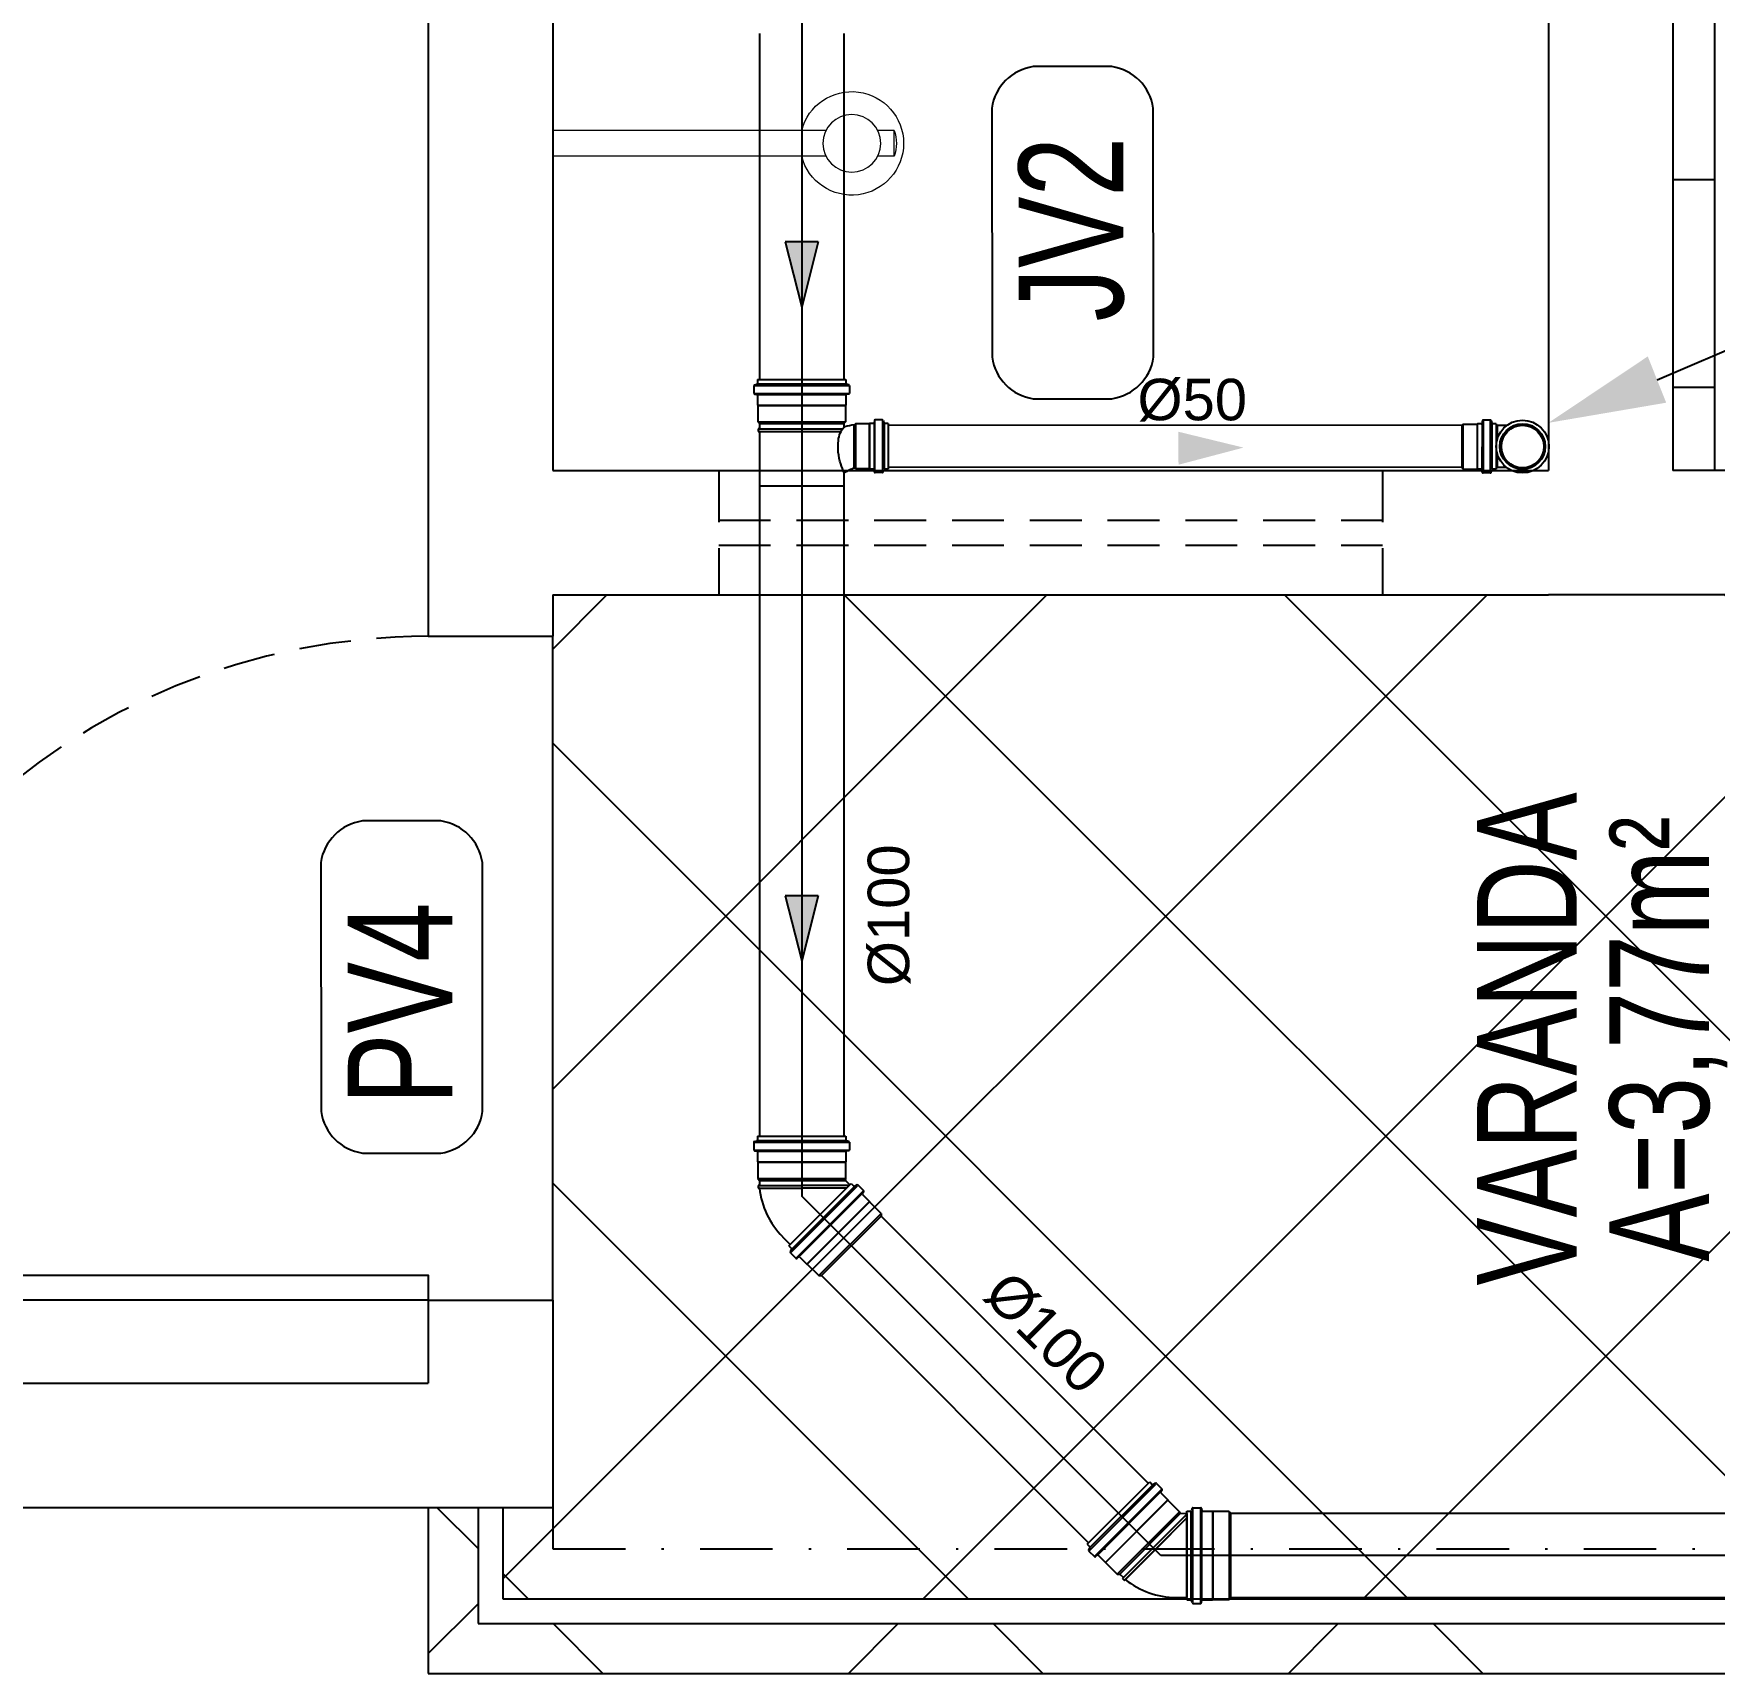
# Model space of a CAD drawing. Header units: millimetres. Extents: x 2502 to 4311, y 2007 to 3121.
# Drawn here: x 2846.3 to 2927.3, y 2269.7 to 2348.8 of the extents above; entities that cross this region are included whole.
import ezdxf
from ezdxf.enums import TextEntityAlignment as Align

# ---------------------------------------------------------------- set-up
doc = ezdxf.new("R2010")
doc.units = ezdxf.units.MM
doc.header["$LTSCALE"] = 20
doc.header["$MEASUREMENT"] = 0
for name, pattern in [('CONTINU', [0]), ('DASHDOT', [1, 0.5, -0.25, 0, -0.25]), ('HIDDEN2', [0.1875, 0.125, -0.0625])]:
    doc.linetypes.add(name, pattern=pattern)
for name, color, linetype in [('A-PEN-08', 8, 'CONTINUOUS'), ('A-PEN-C', 4, 'CONTINUOUS'), ('AF', 5, 'CONTINUOUS'), ('E-txt-g', 3, 'CONTINUOUS'), ('Esgoto', 5, 'CONTINUOUS'), ('Texto-Tubos', 7, 'CONTINUOUS'), ('TigreCad', 3, 'CONTINUOUS'), ('Tinterno', 9, 'CONTINUOUS')]:
    doc.layers.add(name, color=color, linetype=linetype)
doc.layers.add('E-Lay-9', color=9, linetype='CONTINUOUS', lineweight=9)
doc.layers.add('E-Txt-W', color=7, linetype='CONTINUOUS', lineweight=20)
doc.styles.add('F2', font='swisscl.ttf')
doc.styles.add('REG60', font='romans.shx', dxfattribs={"width": 0.8, "height": 0.15})
doc.styles.add('REG80', font='romans.shx', dxfattribs={"width": 0.8, "height": 0.2})
doc.styles.add('TCTUBOS-TXT', font='arial.ttf')
pattern_1 = [(225, (33458.441, -15184.04), (10.606602, -10.606602), []), (315, (33458.441, -15184.04), (10.606602, 10.606602), [])]

# ---------------------------------------------------------------- blocks, each defined once
blk = doc.blocks.new('Chuveiro')
at = {"layer": 'E-Lay-9', "color": 8}
for p, q in [((-0.0311, 0.0156), (-0.3604, 0.0156)), ((0.0509, 0.0156), (0.0311, 0.0156)), ((0.0509, 0.0156), (0.0509, -0.0156)), ((-0.0311, -0.0156), (-0.3604, -0.0156)), ((0.0509, -0.0156), (0.0311, -0.0156))]:
    blk.add_line(p, q, dxfattribs=at)
blk.add_circle((0, 0), 0.0348, dxfattribs=at)
for centre, radius, start, end in [((0, 0), 0.0624, 194.4775, 165.5225), ((0.0093, 0), 0.0444, 339.4266, 20.5734)]:
    blk.add_arc(centre, radius, start, end, dxfattribs=at)
blk = doc.blocks.new('TXT-AMB75')
at = {"layer": 'E-txt-g', "style": 'REG80', "width": 0.8, "flags": 8}
blk.add_attdef('TXT', text='', height=0.2, dxfattribs=at).set_placement((0.0055, 0.2964), align=Align.CENTER)
at = {"layer": 'E-Txt-W', "style": 'REG60', "width": 0.8, "flags": 8}
blk.add_attdef('TXT', text='', height=0.15, dxfattribs=at).set_placement((0.0055, 0.0271), align=Align.CENTER)
blk = doc.blocks.new('j4n100p')
at = {"layer": 'TigreCad'}
for p, q in [((9.8, 50.8), (9.9, 52.3)), ((9.8, 50.8), (9.8, 0)), ((12.9, 52.3), (9.9, 52.3)), ((9.9, 52.3), (9.9, 0)), ((13, 50.8), (12.9, 52.3)), ((12.9, 52.3), (12.9, 0)), ((19.2, 50.8), (13, 50.8)), ((13, 50.8), (13, 0)), ((21.4, 53), (19.2, 50.8)), ((41.1, 53), (21.4, 53)), ((21.4, 53), (21.4, -53)), ((41.4, 53.2), (41.1, 53)), ((41.1, 53), (41.1, -53)), ((53.5, 53.2), (41.4, 53.2)), ((41.4, 53.2), (41.4, -53.3)), ((54.7, 56.7), (54.5, 54.2)), ((65.1, 57.7), (55.7, 57.7)), ((55.7, 56.7), (55.7, -56.6)), ((65.1, 56.7), (65.1, -56.6)), ((66.1, 56.9), (66.9, 54)), ((72.3, 53.2), (67.9, 53.2)), ((72.3, 53.2), (72.3, -53.3)), ((-48.8, 23.1), (-58.1, 13.7)), ((9.8, -54.2), (9.8, 0)), ((13, -56), (13, 0)), ((19.1, -52.8), (13.7, -58.1)), ((21.4, -53), (21.2, -52.8)), ((41.1, -53), (21.4, -53)), ((41.4, -53.3), (41.1, -53)), ((53.5, -53.3), (41.4, -53.3)), ((54.7, -56.7), (54.5, -54.2)), ((65.1, -57.6), (55.7, -57.6)), ((66.1, -56.9), (66.9, -54)), ((72.3, -53.3), (67.9, -53.3))]:
    blk.add_line(p, q, dxfattribs=at)
for centre, radius, start, end in [((20.1, -45.8), 97.2, 96.0987, 135), ((53.5, 54.2), 1, 270, 355), ((55.7, 56.7), 1, 90, 175), ((65.1, 56.7), 1, 15, 90), ((67.9, 54.2), 1, 195, 270), ((20.1, -53.8), 1.5, 45, 135), ((53.5, -54.2), 1, 5, 90), ((55.7, -56.6), 1, 185, 270), ((65.1, -56.6), 1, 270, 345), ((67.9, -54.2), 1, 90, 165)]:
    blk.add_arc(centre, radius, start, end, dxfattribs=at)
at = {"layer": 'Tinterno'}
for p, q in [((19.2, 50.8), (19.2, -52.7)), ((54.4, 53.2), (54.4, -53.3)), ((67.1, 53.2), (67.1, -53.3)), ((13.7, -58.1), (-58.1, 13.7)), ((9.9, -54.3), (9.9, 0)), ((12.9, -53.3), (12.9, 0))]:
    blk.add_line(p, q, dxfattribs=at)
blk = doc.blocks.new('11031030p')
at = {"layer": 'TigreCad'}
for p, q in [((0, -53.3), (0, 53.2)), ((0, 53.2), (4.4, 53.2)), ((6.2, 56.9), (5.4, 54)), ((7.2, 57.6), (16.6, 57.6)), ((7.2, -56.7), (7.2, 56.6)), ((16.6, -56.7), (16.6, 56.6)), ((17.6, 56.7), (17.8, 54.2)), ((18.8, 53.2), (30.9, 53.2)), ((30.9, 53.2), (31.2, 53)), ((50.9, 53), (31.2, 53)), ((50.9, 53), (53.1, 50.8)), ((53.1, -50.8), (53.1, 50.8)), ((0, -53.3), (4.4, -53.3)), ((6.2, -56.9), (5.4, -54)), ((7.2, -57.7), (16.6, -57.7)), ((17.6, -56.7), (17.8, -54.2)), ((18.8, -53.3), (30.9, -53.3)), ((30.9, -53.3), (31.2, -53)), ((31.2, -53), (50.9, -53)), ((50.9, -53), (53.1, -50.8))]:
    blk.add_line(p, q, dxfattribs=at)
for centre, start, end in [((4.4, 54.2), 270, 345), ((7.2, 56.6), 90, 165), ((16.6, 56.6), 5, 90), ((18.8, 54.2), 185, 270), ((4.4, -54.2), 15, 90), ((7.2, -56.7), 195, 270), ((16.6, -56.7), 270, 355), ((18.8, -54.2), 90, 175)]:
    blk.add_arc(centre, 1, start, end, dxfattribs=at)
at = {"layer": 'Tinterno'}
for p, q in [((5.2, -53.3), (5.2, 53.2)), ((17.9, -53.3), (17.9, 53.2)), ((30.9, 53.2), (30.9, -53.3)), ((31.2, 53), (31.2, -53)), ((50.9, 53), (50.9, -53))]:
    blk.add_line(p, q, dxfattribs=at)
blk = doc.blocks.new('trn1050p')
at = {"layer": 'TigreCad'}
for p, q in [((-57.6, 73.2), (-57.6, 63.8)), ((-56.9, 74.2), (-54, 75)), ((-56.7, 62.8), (-54.2, 62.6)), ((-56.6, 73.2), (56.6, 73.2)), ((-56.6, 63.8), (56.6, 63.8)), ((-53.3, 61.6), (-53.3, 49.5)), ((-53.3, 80.4), (-53.3, 76)), ((-53.3, 80.4), (53.2, 80.4)), ((53.2, 80.4), (53.2, 76)), ((53.2, 61.6), (53.2, 49.5)), ((56.9, 74.2), (54, 75)), ((56.7, 62.8), (54.2, 62.6)), ((57.6, 73.2), (57.6, 63.8)), ((-53.3, 49.5), (53.2, 49.5)), ((-53.3, 49.5), (-53, 49.2)), ((-53, 49.2), (-53, 29.5)), ((53.2, 49.5), (53, 49.2)), ((53, 49.2), (53, 29.5)), ((-53, 29.5), (53, 29.5)), ((-53, 29.5), (-50.8, 27.3)), ((-50.8, 21.1), (-52.3, 21)), ((-52.3, 21), (49.3, 21)), ((-52.3, 21), (-52.3, 18)), ((-50.8, 27.3), (-50.8, 21.1)), ((-50.8, 21.1), (49.4, 21.1)), ((53, 29.5), (50.8, 27.3)), ((50.8, 27.3), (50.8, 24.3)), ((64.7, 27.1), (63.5, 26)), ((81.5, 27.1), (64.7, 27.1)), ((64.7, 27.1), (64.7, -27.1)), ((81.7, 27.3), (81.5, 27.1)), ((81.7, 27.3), (81.7, -27.4)), ((86.3, 27.3), (81.7, 27.3)), ((87.6, 30.9), (87.3, 28.3)), ((87.8, 30.8), (87.8, -30.8)), ((97.3, 31.8), (88.6, 31.8)), ((97.3, 30.8), (97.3, -30.8)), ((98.3, 31.1), (99.1, 28.1)), ((104.4, 27.3), (100, 27.3)), ((104.4, 27.3), (104.4, -27.4)), ((-52.3, 18), (47.6, 18)), ((-50.8, 17.9), (-52.3, 18)), ((-50.8, 17.9), (-50.8, -47.6)), ((50.8, -32.8), (50.8, -47.6)), ((64.7, -27.1), (63.6, -26.1)), ((81.5, -27.1), (64.7, -27.1)), ((81.7, -27.4), (81.5, -27.1)), ((86.3, -27.4), (81.7, -27.4)), ((87.6, -30.9), (87.3, -28.3)), ((97.3, -31.8), (88.6, -31.8)), ((98.3, -31.1), (99.1, -28.1)), ((104.4, -27.4), (100, -27.4))]:
    blk.add_line(p, q, dxfattribs=at)
blk.add_lwpolyline([(51.2, -32, -0.027298), (47.1, -21.2, -0.106485), (44.2, 7.1, -0.145484), (51.2, 23.5, -0.158336)], format="xyb", dxfattribs=at)
for centre, radius, start, end in [((-56.6, 73.2), 1, 105, 180), ((-56.6, 63.8), 1, 180, 265), ((-54.2, 61.6), 1, 0, 85), ((-54.2, 76), 1, 285, 0), ((54.2, 76), 1, 180, 255), ((54.2, 61.6), 1, 95, 180), ((56.6, 63.8), 1, 275, 0), ((56.6, 73.2), 1, 0, 75), ((51.8, 24.3), 1, 180, 286.0322), ((82, -80.8), 108.3, 99.8299, 106.0322), ((86.3, 28.4), 1, 270, 355), ((88.6, 30.8), 1, 90, 175), ((97.3, 30.8), 1, 15, 90), ((100, 28.4), 1, 195, 270), ((51.8, -32.8), 1, 122.215, 180), ((82, -80.8), 57.6, 108.588, 122.215), ((86.3, -28.4), 1, 5, 90), ((88.6, -30.8), 1, 185, 270), ((97.3, -30.8), 1, 270, 345), ((100, -28.4), 1, 90, 165)]:
    blk.add_arc(centre, radius, start, end, dxfattribs=at)
at = {"layer": 'Tinterno'}
for p, q in [((-53.3, 62.5), (53.2, 62.5)), ((-53.3, 75.2), (53.2, 75.2)), ((-53, 49.2), (53, 49.2)), ((-50.8, 27.3), (50.8, 27.3)), ((62.9, 25.3), (62.9, -26.4)), ((81.5, 27.1), (81.5, -27.1)), ((87.3, 27.3), (87.3, -27.4)), ((99.3, 27.3), (99.3, -27.4)), ((-50.8, 17.9), (47.5, 17.9)), ((-50.8, -47.6), (50.8, -47.6))]:
    blk.add_line(p, q, dxfattribs=at)
blk = doc.blocks.new('j9n50s')
at = {"layer": 'TigreCad'}
for p, q in [((19.2, 25.4), (30.3, 25.4)), ((19.2, -25.4), (30.3, -25.4))]:
    blk.add_line(p, q, dxfattribs=at)
for radius in [31.8, 27.4]:
    blk.add_circle((0, 0), radius, dxfattribs=at)
at = {"layer": 'Tinterno'}
for p, q in [((30.3, 25.4), (30.3, 9.7)), ((30.3, -9.7), (30.3, -25.4))]:
    blk.add_line(p, q, dxfattribs=at)
blk.add_circle((0, 0), 25.6, dxfattribs=at)
blk = doc.blocks.new('11030602p')
at = {"layer": 'TigreCad'}
for p, q in [((0, 27.3), (4.4, 27.3)), ((0, -27.3), (0, 27.3)), ((6.1, 31.1), (5.3, 28.1)), ((7.1, 31.8), (15.8, 31.8)), ((7.1, -30.8), (7.1, 30.8)), ((15.8, -30.8), (15.8, 30.8)), ((16.8, 30.9), (17.1, 28.3)), ((18.1, 27.3), (22.7, 27.3)), ((22.7, 27.3), (23, 27.1)), ((39.7, 27.1), (23, 27.1)), ((39.7, 27.1), (41.5, 25.3)), ((41.5, -25.4), (41.5, 25.3)), ((0, -27.3), (4.4, -27.3)), ((6.1, -31.1), (5.3, -28.1)), ((7.1, -31.8), (15.8, -31.8)), ((16.8, -30.9), (17.1, -28.3)), ((18.1, -27.3), (22.7, -27.3)), ((22.7, -27.3), (23, -27.1)), ((39.7, -27.1), (23, -27.1)), ((39.7, -27.1), (41.5, -25.4))]:
    blk.add_line(p, q, dxfattribs=at)
for centre, start, end in [((4.4, 28.4), 270, 345), ((7.1, 30.8), 90, 165), ((15.8, 30.8), 5, 90), ((18.1, 28.4), 185, 270), ((4.4, -28.3), 15, 90), ((7.1, -30.8), 195, 270), ((15.8, -30.8), 270, 355), ((18.1, -28.3), 90, 175)]:
    blk.add_arc(centre, 1, start, end, dxfattribs=at)
at = {"layer": 'Tinterno'}
for p, q in [((5.1, -27.3), (5.1, 27.3)), ((17.1, -27.3), (17.1, 27.3)), ((22.7, 27.3), (22.7, -27.3)), ((23, -27.1), (23, 27.1)), ((39.7, 27.1), (39.7, -27.1))]:
    blk.add_line(p, q, dxfattribs=at)

msp = doc.modelspace()

# ---------------------------------------------------------------- hatches: boundary and pattern name
at = {"layer": 'A-PEN-08'}
h = msp.add_hatch(dxfattribs=at)
h.set_pattern_fill('ANSI37,_O', color=256, scale=120, angle=180)
h.set_pattern_definition(pattern_1)
h.paths.add_polyline_path([(2865.283, 2277.748), (2865.283, 2269.748), (2987.283, 2269.748), (2987.283, 2327.748), (2979.283, 2327.748), (2979.283, 2325.348), (2984.883, 2325.348), (2984.883, 2272.148), (2867.683, 2272.148), (2867.683, 2277.748)])
h.paths.add_polyline_path([(2871.283, 2275.748), (2871.283, 2277.748), (2868.883, 2277.748), (2868.883, 2273.348), (2983.683, 2273.348), (2983.683, 2324.148), (2979.283, 2324.148), (2979.283, 2321.748), (2981.283, 2321.748), (2981.283, 2275.748)], flags=17)
h.paths.add_polyline_path([(2871.283, 2321.748), (2871.283, 2319.748), (2871.283, 2287.748), (2871.283, 2277.748), (2871.283, 2275.748), (2981.283, 2275.748), (2981.283, 2321.748), (2979.283, 2321.748), (2919.283, 2321.748)], flags=16)
h.paths.add_polyline_path([(2935.494, 2293.93, -1), (2935.494, 2289.408, -1)], flags=0)
h.paths.add_polyline_path([(2945.801, 2305.881), (2945.789, 2317.892, -0.331371), (2947.789, 2319.892), (2951.575, 2319.892, -0.331371), (2953.575, 2317.892), (2953.587, 2305.88, -0.330378), (2951.575, 2303.88), (2947.789, 2303.88, -0.332506)], flags=0)
h.paths.add_polyline_path([(2929.341, 2286.099), (2929.341, 2314.576), (2920.768, 2314.576), (2920.768, 2286.099)], flags=8)
h.paths.add_polyline_path([(2921.844, 2287.504), (2921.844, 2313.171), (2914.644, 2313.171), (2914.644, 2287.504)], flags=8)
h.paths.add_polyline_path([(2953.517, 2306.313), (2953.517, 2317.943), (2945.771, 2317.943), (2945.771, 2306.313)], flags=8)
h.paths.add_polyline_path([(2935.408, 2297.13), (2935.408, 2313.253), (2928.037, 2313.253), (2928.037, 2297.13)], flags=8)
h = msp.add_hatch(dxfattribs=at)
h.set_pattern_fill('ANSI37,_O', color=256, scale=120, angle=180)
h.set_pattern_definition(pattern_1)
h.paths.add_polyline_path([(2865.283, 2277.748), (2865.283, 2269.748), (2987.283, 2269.748), (2987.283, 2327.748), (2979.283, 2327.748), (2979.283, 2325.348), (2984.883, 2325.348), (2984.883, 2272.148), (2867.683, 2272.148), (2867.683, 2277.748)])
h.paths.add_polyline_path([(2871.283, 2275.748), (2871.283, 2277.748), (2868.883, 2277.748), (2868.883, 2273.348), (2983.683, 2273.348), (2983.683, 2324.148), (2979.283, 2324.148), (2979.283, 2321.748), (2981.283, 2321.748), (2981.283, 2275.748)], flags=17)
h.paths.add_polyline_path([(2871.283, 2321.748), (2871.283, 2319.748), (2871.283, 2287.748), (2871.283, 2277.748), (2871.283, 2275.748), (2981.283, 2275.748), (2981.283, 2321.748), (2979.283, 2321.748), (2919.283, 2321.748)], flags=16)
h.paths.add_polyline_path([(2935.494, 2293.93, -1), (2935.494, 2289.408, -1)], flags=0)
h.paths.add_polyline_path([(2945.801, 2305.881), (2945.789, 2317.892, -0.331371), (2947.789, 2319.892), (2951.575, 2319.892, -0.331371), (2953.575, 2317.892), (2953.587, 2305.88, -0.330378), (2951.575, 2303.88), (2947.789, 2303.88, -0.332506)], flags=0)
h.paths.add_polyline_path([(2929.341, 2286.099), (2929.341, 2314.576), (2920.768, 2314.576), (2920.768, 2286.099)], flags=8)
h.paths.add_polyline_path([(2921.844, 2287.504), (2921.844, 2313.171), (2914.644, 2313.171), (2914.644, 2287.504)], flags=8)
h.paths.add_polyline_path([(2953.517, 2306.313), (2953.517, 2317.943), (2945.771, 2317.943), (2945.771, 2306.313)], flags=8)
h.paths.add_polyline_path([(2935.408, 2297.13), (2935.408, 2313.253), (2928.037, 2313.253), (2928.037, 2297.13)], flags=8)
at = {"layer": 'AF'}
h = msp.add_hatch(color=256, dxfattribs=at)
h.paths.add_polyline_path([(2883.286, 2335.616), (2883.286, 2338.759), (2882.489, 2338.759)])
h.paths.add_polyline_path([(2883.286, 2335.616), (2884.083, 2338.759), (2883.286, 2338.759)])
h = msp.add_hatch(color=256, dxfattribs=at)
h.paths.add_polyline_path([(2883.286, 2335.616), (2883.286, 2338.759), (2882.489, 2338.759)])
h.paths.add_polyline_path([(2883.286, 2335.616), (2884.083, 2338.759), (2883.286, 2338.759)])
h = msp.add_hatch(color=256, dxfattribs=at)
h.paths.add_polyline_path([(2904.585, 2328.846), (2901.442, 2328.816), (2901.45, 2328.02)])
h.paths.add_polyline_path([(2904.585, 2328.846), (2901.434, 2329.613), (2901.442, 2328.816)])
h = msp.add_hatch(color=256, dxfattribs=at)
h.paths.add_polyline_path([(2904.585, 2328.846), (2901.442, 2328.816), (2901.45, 2328.02)])
h.paths.add_polyline_path([(2904.585, 2328.846), (2901.434, 2329.613), (2901.442, 2328.816)])
h = msp.add_hatch(color=256, dxfattribs=at)
h.paths.add_polyline_path([(2883.286, 2304.098), (2883.286, 2307.241), (2882.489, 2307.24)])
h.paths.add_polyline_path([(2883.286, 2304.098), (2884.083, 2307.241), (2883.286, 2307.241)])
h = msp.add_hatch(color=256, dxfattribs=at)
h.paths.add_polyline_path([(2883.286, 2304.098), (2883.286, 2307.241), (2882.489, 2307.24)])
h.paths.add_polyline_path([(2883.286, 2304.098), (2884.083, 2307.241), (2883.286, 2307.241)])

# ---------------------------------------------------------------- linework, layer by layer
at = {"layer": 'A-PEN-08', "linetype": 'Continuous', "ltscale": 0.35}
for p, q in [((2927.283, 2461.748), (2927.283, 2327.748)), ((2927.283, 2461.748), (2927.283, 2327.748)), ((2925.283, 2430.84), (2925.283, 2327.748)), ((2925.283, 2430.84), (2925.283, 2327.748)), ((2865.283, 2415.748), (2865.283, 2319.748)), ((2865.283, 2415.748), (2865.283, 2319.748)), ((2871.283, 2415.748), (2871.283, 2327.748)), ((2871.283, 2415.748), (2871.283, 2327.748)), ((2919.283, 2415.748), (2919.283, 2327.748)), ((2919.283, 2415.748), (2919.283, 2327.748)), ((2927.283, 2341.748), (2925.283, 2341.748)), ((2927.283, 2341.748), (2925.283, 2341.748)), ((2927.283, 2331.748), (2925.283, 2331.748)), ((2927.283, 2331.748), (2925.283, 2331.748)), ((2871.283, 2327.748), (2919.283, 2327.748)), ((2871.283, 2327.748), (2919.283, 2327.748)), ((2973.283, 2327.748), (2925.283, 2327.748)), ((2973.283, 2327.748), (2925.283, 2327.748)), ((2871.283, 2321.748), (2919.283, 2321.748)), ((2871.283, 2321.748), (2871.283, 2319.748)), ((2871.283, 2321.748), (2919.283, 2321.748)), ((2871.283, 2321.748), (2871.283, 2319.748)), ((2979.283, 2321.748), (2919.283, 2321.748)), ((2979.283, 2321.748), (2919.283, 2321.748)), ((2865.283, 2319.748), (2871.283, 2319.748)), ((2865.283, 2319.748), (2871.283, 2319.748)), ((2865.283, 2287.748), (2865.283, 2283.748)), ((2865.283, 2287.748), (2871.283, 2287.748)), ((2865.283, 2287.748), (2865.283, 2283.748)), ((2865.283, 2287.748), (2871.283, 2287.748)), ((2871.283, 2287.748), (2871.283, 2277.748)), ((2871.283, 2287.748), (2871.283, 2277.748)), ((2819.105, 2283.748), (2865.283, 2283.748)), ((2819.105, 2283.748), (2865.283, 2283.748)), ((2819.105, 2277.748), (2871.283, 2277.748)), ((2819.105, 2277.748), (2871.283, 2277.748)), ((2865.283, 2277.748), (2865.283, 2269.748)), ((2865.283, 2277.748), (2865.283, 2269.748)), ((2867.683, 2277.748), (2867.683, 2272.148)), ((2867.683, 2277.748), (2867.683, 2272.148)), ((2868.883, 2277.748), (2868.883, 2273.348)), ((2868.883, 2277.748), (2868.883, 2273.348)), ((2868.883, 2273.348), (2983.683, 2273.348)), ((2868.883, 2273.348), (2983.683, 2273.348)), ((2867.683, 2272.148), (2984.883, 2272.148)), ((2867.683, 2272.148), (2984.883, 2272.148)), ((2865.283, 2269.748), (2987.283, 2269.748)), ((2865.283, 2269.748), (2987.283, 2269.748))]:
    msp.add_line(p, q, dxfattribs=at)
at = {"layer": 'A-PEN-08', "linetype": 'HIDDEN2'}
for p, q in [((2879.283, 2327.748), (2879.283, 2321.748)), ((2879.283, 2327.748), (2879.283, 2321.748)), ((2911.283, 2327.748), (2911.283, 2321.748)), ((2911.283, 2327.748), (2911.283, 2321.748)), ((2879.283, 2325.348), (2911.283, 2325.348)), ((2879.283, 2325.348), (2911.283, 2325.348)), ((2879.283, 2324.148), (2911.283, 2324.148)), ((2879.283, 2324.148), (2911.283, 2324.148))]:
    msp.add_line(p, q, dxfattribs=at)
at = {"layer": 'A-PEN-08', "linetype": 'CONTINU'}
msp.add_line((2871.283, 2287.748), (2871.283, 2319.748), dxfattribs=at)
msp.add_line((2871.283, 2287.748), (2871.283, 2319.748), dxfattribs=at)
at = {"layer": 'A-PEN-08', "linetype": 'DASHDOT', "ltscale": 0.35}
for p, q in [((2871.283, 2277.748), (2871.283, 2275.748)), ((2871.283, 2277.748), (2871.283, 2275.748)), ((2871.283, 2275.748), (2981.283, 2275.748)), ((2871.283, 2275.748), (2981.283, 2275.748))]:
    msp.add_line(p, q, dxfattribs=at)
at = {"layer": 'A-PEN-08', "linetype": 'Continuous'}
for points in [[(2894.448, 2347.214, 0.331371), (2892.448, 2345.214), (2892.46, 2333.203, 0.332506), (2894.448, 2331.203), (2898.234, 2331.203, 0.330378), (2900.246, 2333.203), (2900.234, 2345.214, 0.331371), (2898.234, 2347.214)], [(2894.448, 2347.214, 0.331371), (2892.448, 2345.214), (2892.46, 2333.203, 0.332506), (2894.448, 2331.203), (2898.234, 2331.203, 0.330378), (2900.246, 2333.203), (2900.234, 2345.214, 0.331371), (2898.234, 2347.214)], [(2862.103, 2310.845, 0.331371), (2860.103, 2308.845), (2860.115, 2296.834, 0.332506), (2862.103, 2294.833), (2865.89, 2294.833, 0.330378), (2867.902, 2296.833), (2867.89, 2308.845, 0.331371), (2865.89, 2310.845)], [(2862.103, 2310.845, 0.331371), (2860.103, 2308.845), (2860.115, 2296.834, 0.332506), (2862.103, 2294.833), (2865.89, 2294.833, 0.330378), (2867.902, 2296.833), (2867.89, 2308.845, 0.331371), (2865.89, 2310.845)]]:
    msp.add_lwpolyline(points, format="xyb", close=True, dxfattribs=at)
at = {"layer": 'A-PEN-08', "linetype": 'CONTINU'}
msp.add_lwpolyline([(2865.283, 2287.748), (2833.283, 2287.748), (2833.283, 2288.948), (2865.283, 2288.948)], close=True, dxfattribs=at)
msp.add_lwpolyline([(2865.283, 2287.748), (2833.283, 2287.748), (2833.283, 2288.948), (2865.283, 2288.948)], close=True, dxfattribs=at)
at = {"layer": 'A-PEN-08', "linetype": 'Continuous', "ltscale": 0.35}
msp.add_lwpolyline([(2819.105, 2277.748), (2871.283, 2277.748)], dxfattribs=at)
msp.add_lwpolyline([(2819.105, 2277.748), (2871.283, 2277.748)], dxfattribs=at)
at = {"layer": 'A-PEN-08', "linetype": 'HIDDEN2'}
msp.add_arc((2865.283, 2287.724), 32.023, 90, 177.81062, dxfattribs=at)
msp.add_arc((2865.283, 2287.724), 32.023, 90, 177.81062, dxfattribs=at)
at = {"layer": 'A-PEN-C'}
msp.add_line((2924.524, 2332.106), (2939.652, 2338.644), dxfattribs=at)
msp.add_line((2924.524, 2332.106), (2939.652, 2338.644), dxfattribs=at)
msp.add_solid([(2919.283, 2330.04), (2924.071, 2333.242), (2924.96, 2331.011)], dxfattribs=at)
msp.add_solid([(2919.283, 2330.04), (2924.071, 2333.242), (2924.96, 2331.011)], dxfattribs=at)
at = {"layer": 'AF'}
for p, q in [((2884.083, 2338.759), (2882.483, 2338.759)), ((2884.083, 2338.759), (2882.483, 2338.759)), ((2882.489, 2338.759), (2883.286, 2335.616)), ((2882.489, 2338.759), (2883.286, 2335.616)), ((2884.083, 2338.759), (2883.286, 2335.616)), ((2884.083, 2338.759), (2883.286, 2335.616)), ((2884.083, 2307.241), (2882.483, 2307.24)), ((2884.083, 2307.241), (2882.483, 2307.24)), ((2882.489, 2307.241), (2883.286, 2304.098)), ((2882.489, 2307.241), (2883.286, 2304.098)), ((2884.083, 2307.241), (2883.286, 2304.098)), ((2884.083, 2307.241), (2883.286, 2304.098))]:
    msp.add_line(p, q, dxfattribs=at)
at = {"layer": 'Esgoto'}
for p, q in [((2883.283, 2372.045), (2883.283, 2292.75)), ((2883.283, 2372.045), (2883.283, 2292.75)), ((2968.821, 2275.433), (2900.599, 2275.433)), ((2968.821, 2275.433), (2900.599, 2275.433))]:
    msp.add_line(p, q, dxfattribs=at)
at = {"layer": 'Esgoto', "linetype": 'Continuous'}
msp.add_line((2900.599, 2275.433), (2883.283, 2292.75), dxfattribs=at)
msp.add_line((2900.599, 2275.433), (2883.283, 2292.75), dxfattribs=at)
at = {"layer": 'TigreCad'}
for p, q in [((2881.251, 2348.806), (2881.251, 2332.126)), ((2881.251, 2348.806), (2881.251, 2332.126)), ((2885.315, 2348.806), (2885.315, 2332.126)), ((2885.315, 2348.806), (2885.315, 2332.126)), ((2915.105, 2329.911), (2887.459, 2329.924)), ((2915.105, 2329.911), (2887.459, 2329.924)), ((2915.104, 2327.883), (2887.458, 2327.896)), ((2915.104, 2327.883), (2887.458, 2327.896)), ((2881.251, 2327.006), (2881.251, 2295.642)), ((2881.251, 2327.006), (2881.251, 2295.642)), ((2885.315, 2327.006), (2885.315, 2295.642)), ((2885.315, 2327.006), (2885.315, 2295.642)), ((2887.11, 2291.797), (2899.991, 2278.915)), ((2887.11, 2291.797), (2899.991, 2278.915)), ((2884.236, 2288.923), (2897.118, 2276.041)), ((2884.236, 2288.923), (2897.118, 2276.041)), ((2903.979, 2277.465), (2966.501, 2277.465)), ((2903.979, 2277.465), (2966.501, 2277.465)), ((2903.979, 2273.401), (2966.501, 2273.401)), ((2903.979, 2273.401), (2966.501, 2273.401))]:
    msp.add_line(p, q, dxfattribs=at)

# ---------------------------------------------------------------- block references
at = {"layer": 'A-PEN-08', "xscale": -40, "yscale": 40, "zscale": 40, "rotation": 180}
msp.add_blockref('Chuveiro', (2885.7, 2343.514), dxfattribs=at)
msp.add_blockref('Chuveiro', (2885.7, 2343.514), dxfattribs=at)
at = {"layer": 'A-PEN-08'}
ref = msp.add_blockref('TXT-AMB75', (2929.288, 2300.178), dxfattribs=dict(at, xscale=29.16, yscale=29.16, zscale=29.16, rotation=89.99999999999999))
ref.add_attrib('TXT', 'VARANDA', dxfattribs={"layer": 'E-txt-g', "color": 2, "height": 4.8, "rotation": 90, "style": 'F2'}).set_placement((2920.644, 2300.338), align=Align.CENTER)
ref.add_attrib('TXT', 'A=3,77m²', dxfattribs={"layer": 'E-Txt-W', "height": 4.8, "rotation": 90, "style": 'F2'}).set_placement((2927.022, 2300.338), align=Align.CENTER)
ref = msp.add_blockref('TXT-AMB75', (2929.288, 2300.178), dxfattribs=dict(at, xscale=29.16, yscale=29.16, zscale=29.16, rotation=89.99999999999999))
ref.add_attrib('TXT', 'VARANDA', dxfattribs={"layer": 'E-txt-g', "color": 2, "height": 4.8, "rotation": 90, "style": 'F2'}).set_placement((2920.644, 2300.338), align=Align.CENTER)
ref.add_attrib('TXT', 'A=3,77m²', dxfattribs={"layer": 'E-Txt-W', "height": 4.8, "rotation": 90, "style": 'F2'}).set_placement((2927.022, 2300.338), align=Align.CENTER)
at = {"layer": 'Esgoto', "yscale": 0.04, "zscale": 0.04}
for name, p, xscale, rotation in [('11030602p', (2916.764, 2328.897), 0.04000000000000004, 179.9735986509582), ('11030602p', (2916.764, 2328.897), 0.04000000000000004, 179.9735986509582), ('11031030p', (2884.171, 2291.862), 0.04, 314.9999999992211), ('11031030p', (2884.171, 2291.862), 0.04, 314.9999999992211)]:
    msp.add_blockref(name, p, dxfattribs=dict(at, xscale=xscale, rotation=rotation))
at = {"layer": 'Esgoto', "xscale": 0.04, "yscale": 0.04, "zscale": 0.04}
msp.add_blockref('11031030p', (2901.855, 2275.433), dxfattribs=at)
msp.add_blockref('11031030p', (2901.855, 2275.433), dxfattribs=at)
at = {"layer": 'TigreCad', "xscale": 0.04, "yscale": 0.04, "zscale": 0.04}
msp.add_blockref('trn1050p', (2883.283, 2328.91), dxfattribs=at)
msp.add_blockref('trn1050p', (2883.283, 2328.91), dxfattribs=at)
for name, p, rotation in [('j9n50s', (2918.036, 2328.897), 180), ('j9n50s', (2918.036, 2328.897), 180), ('j4n100p', (2883.283, 2292.75), 90), ('j4n100p', (2883.283, 2292.75), 90), ('j4n100p', (2900.599, 2275.433), 134.9999999999449), ('j4n100p', (2900.599, 2275.433), 134.9999999999449)]:
    msp.add_blockref(name, p, dxfattribs=dict(at, rotation=rotation))

# ---------------------------------------------------------------- texts
at = {"layer": 'A-PEN-08', "linetype": 'Continuous', "style": 'F2'}
for s, p in [('JV2', (2893.747, 2334.926)), ('JV2', (2893.747, 2334.926)), ('PV4', (2861.403, 2297.162)), ('PV4', (2861.403, 2297.162))]:
    msp.add_text(s, height=5.0355, rotation=90, dxfattribs=at).set_placement(p, align=Align.TOP_LEFT)
at = {"layer": 'Texto-Tubos', "style": 'TCTUBOS-TXT'}
for s, rotation, p in [('%%C50', 359.9736, (2902.112, 2330.164)), ('%%C50', 359.9736, (2902.112, 2330.164)), ('%%C100', 90, (2888.466, 2306.3)), ('%%C100', 90, (2888.466, 2306.3)), ('%%C100', 315, (2894.367, 2285.484)), ('%%C100', 315, (2894.367, 2285.484))]:
    msp.add_text(s, height=2, rotation=rotation, dxfattribs=at).set_placement(p, align=Align.CENTER)

doc.saveas('drawing.dxf')
